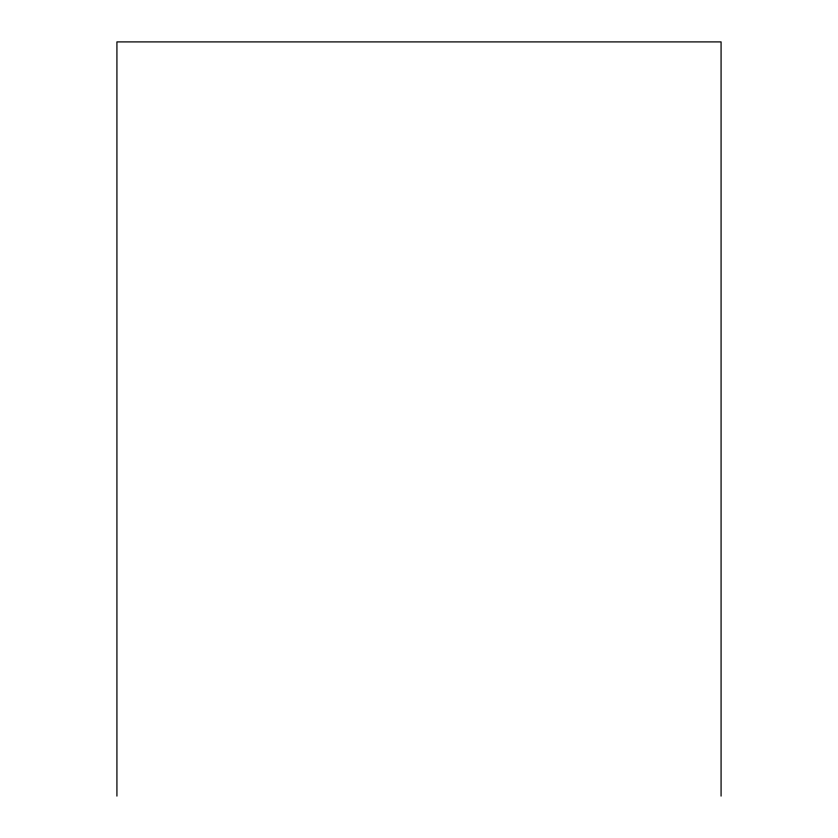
<?xml version="1.0" encoding="UTF-8"?>
<svg xmlns="http://www.w3.org/2000/svg" width="838" height="838" viewBox="0 0 838 838"><rect width="100%" height="100%" fill="white"/><g stroke="black" fill="none" stroke-linecap="round" stroke-linejoin="round"><path stroke-width="1.26" d="M721.078 796.1L721.078 41.9L116.922 41.9L116.922 796.1"/></g></svg>
